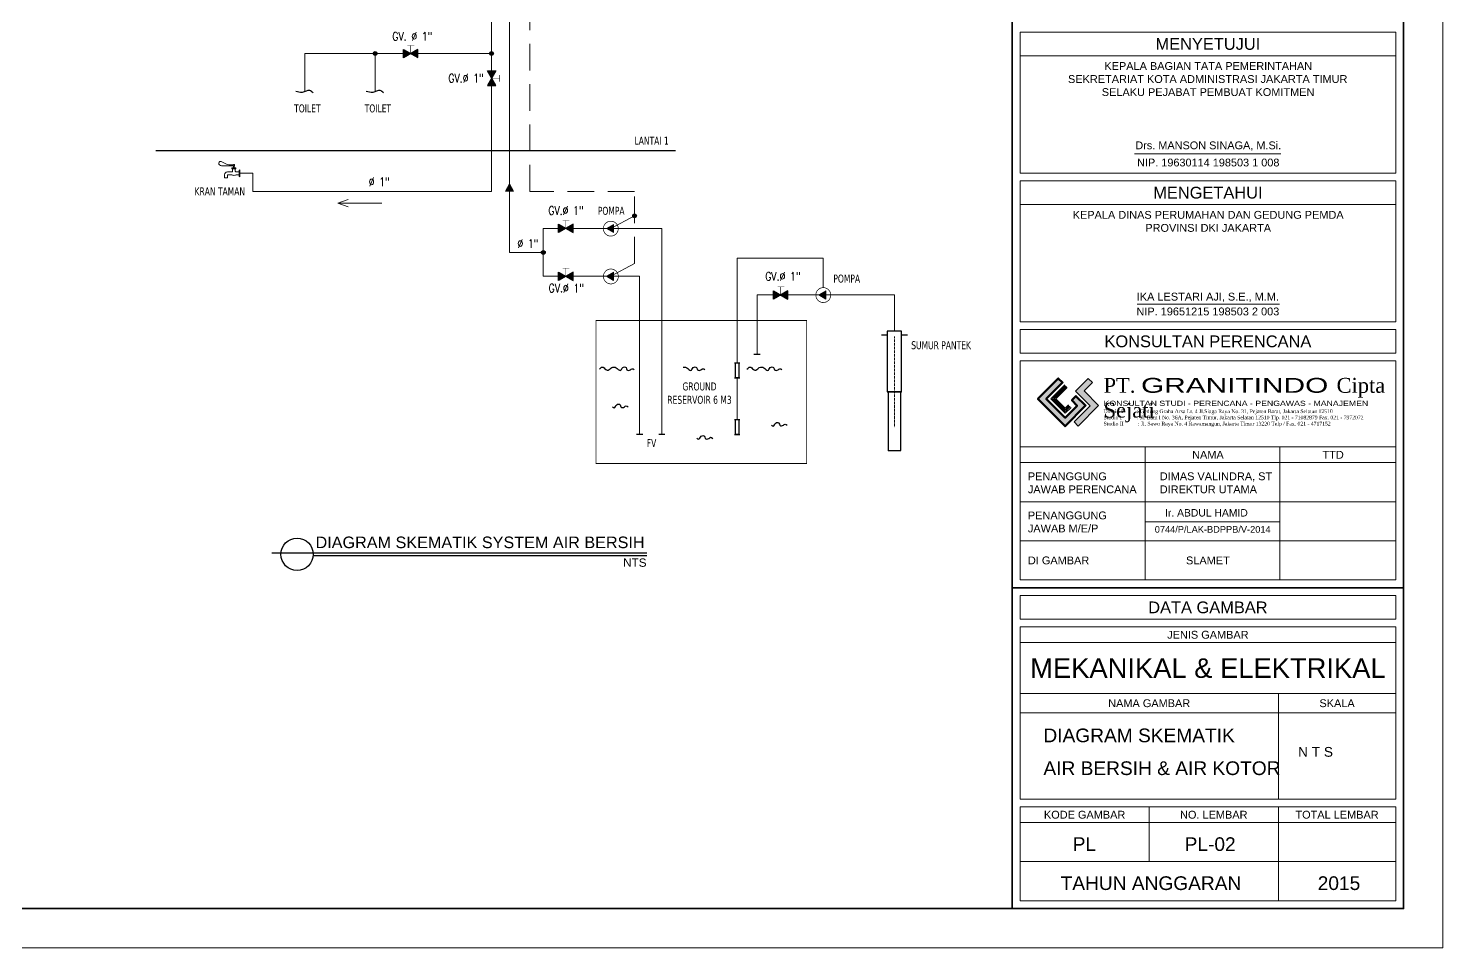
# Model space of a CAD drawing. Header units: millimetres. Extents: x -11 to 37583, y -101 to 28664.
# Drawn here: x 30355 to 37583, y 17664 to 22364 of the extents above; entities that cross this region are included whole.
import ezdxf
from ezdxf.enums import TextEntityAlignment as Align

# ---------------------------------------------------------------- set-up
doc = ezdxf.new("R2010")
doc.units = ezdxf.units.MM
doc.linetypes.add('DASHDOT', pattern=[1, 0.5, -0.25, 0, -0.25])
doc.linetypes.add('HIDDEN', pattern=[0.375, 0.25, -0.125])
for name, color, linetype, lineweight in [('AIR KOTOR', 31, 'DASHDOT', 5), ('din2', 251, 'Continuous', 25), ('GRS KOP', 1, 'Continuous', 35), ('HACH', 252, 'Continuous', 0), ('kop', 7, 'Continuous', 20), ('logo', 7, 'Continuous', 50), ('Notasi', 2, 'Continuous', 20), ('SANITAIR', 4, 'Continuous', 5), ('SANITARY', 120, 'Continuous', 5)]:
    doc.layers.add(name, color=color, linetype=linetype, lineweight=lineweight)
for name, color, linetype in [('airkotor', 4, 'Continuous'), ('D1', 1, 'Continuous'), ('HCH', 8, 'Continuous'), ('HT', 8, 'Continuous')]:
    doc.layers.add(name, color=color, linetype=linetype)
doc.styles.add('BARU', font='complex.shx')
doc.styles.add('century', font='romans.shx', dxfattribs={"width": 0.6})
doc.styles.get("Standard").update_dxf_attribs({"font": 'arial.ttf'})
doc.styles.add('style2', font='verdana.ttf')
doc.styles.add('tahoma', font='tahoma.ttf')

# ---------------------------------------------------------------- blocks, each defined once
blk = doc.blocks.new('BLOCK3')
at = {"layer": 'SANITAIR'}
for p, q in [((0, 24.91512764451909), (0, -24.91512764452091)), ((5, 19.91512764452273), (5, -19.91512764452273)), ((4.999999999992724, 10.00000000038926), (26.90480997740087, 10.00000000039108)), ((39.77332834403205, 42.80886058141186), (29.50000000005821, 39.03790843056413)), ((55.49999999997817, 39.03790843056595), (29.50000000005821, 39.03790843056413)), ((55.50000000000728, 33.13175009994848), (29.49999999999272, 33.13175009994666)), ((32.50000000000728, 16.01455841166171), (32.5, 33.13175009994666)), ((47.50000000000728, 61.91284363645536), (37.50000000000728, 61.91284363645536)), ((37.50000000000728, 51.47263570901487), (37.5, 61.91284363645536)), ((47.50000000000728, 51.47263570901487), (37.50000000000728, 51.47263570901487)), ((45.50000000000728, 63.38826195427464), (39.50000000000728, 63.38826195427464)), ((39.50000000000728, 61.91284363645536), (39.50000000000728, 63.38826195427464)), ((39.77332834403205, 51.47263570901487), (39.77332834403205, 42.80886058141186)), ((45.2266716559825, 42.80886058141186), (39.77332834403205, 42.80886058141186)), ((45.2266716559825, 51.47263570901487), (45.2266716559825, 42.80886058141186)), ((45.22667165597522, 42.80886058141004), (55.49999999995634, 39.03790843056413)), ((45.50000000000728, 61.91284363645536), (45.50000000000728, 63.38826195427464)), ((47.50000000000728, 51.47263570901487), (47.50000000001455, 61.91284363645536)), ((52.50000000000728, 16.01455841020652), (52.5, 33.13175009994666)), ((58.09519002262095, 10.00000000038926), (90, 10.00000000039108)), ((4.999999999992724, -9.999999999596184), (21.31161159800104, -9.999999999596184)), ((63.68127047277085, -9.999999999596184), (88, -9.999999999594365)), ((90, -11.99999999959437), (89.99999999998545, -33.76792509697771)), ((89.99999999998545, -33.76792509697771), (109.9999999999927, -33.76792509698134)), ((110, -9.999999999608917), (109.9999999999927, -33.76792509698134))]:
    blk.add_line(p, q, dxfattribs=at)
at = {"layer": 'SANITAIR', "flags": 128}
for points in [[(47.50000000000728, 60.74835075650481, 0.1785537738372515), (130.7413365755347, 83.8314841739666, -0.4008311402607262), (149.8641238730052, 81.16483747327948, -0.3013801959678017), (151.1655226229195, 65.7730261553479, -0.2898466545089918), (125.8632907267893, 54.47041577824348)], [(125.8632907267893, 54.47041577824348, 0.01446282062775103), (47.50000000000728, 54.15897721267538, 0.01446282062775103)], [(21.31161159797921, -9.999999999594365, -0.09944149949946268), (31.43306000577286, -12.81049836441161, 1.39255822876469)], [(31.43306000577286, -12.81049836441161, 0.1924364193002615), (53.55982206499903, -12.77350989176193, 3.969280517433124)], [(63.68127047279268, -9.999999999594365, 0.09621042307482079), (53.55982206499903, -12.77350989176193, -1.39255822876469)]]:
    blk.add_lwpolyline(points, format="xyb", dxfattribs=at)
at = {"layer": 'SANITAIR'}
for centre, radius, start, end in [((0, 19.91512764452273), 5, 0, 90), ((26.41949556084001, 16.06128597092538), 6.0806839828691, 265.422213328533, 359.5597011311135), ((31.75749973001075, 36.0848292652463), 3.717120066325873, 127.3963292054337, 232.6036707946296), ((58.58050443915999, 16.06128597092538), 6.0806839828691, 180.4402988688864, 274.5777866718825), ((53.2425002700038, 36.0848292652463), 3.717120066325873, 307.3963292049759, 52.60367079502406), ((90, -9.999999999608917), 20, 0, 90), ((0, -19.91512764452273), 5, 270, 0), ((88, -11.99999999959437), 2, 0, 90)]:
    blk.add_arc(centre, radius, start, end, dxfattribs=at)
blk = doc.blocks.new('logo granitindo baru')
at = {"layer": 'logo'}
for points in [[(1.030381588006776, 1.462997724602062), (0.9155252396629976, 1.573564106070094), (0.3659184360680001, 1.023549874203852), (1.099611732583412, 0.2889220417924179), (1.651932779372032, 0.8428354940394769), (1.39186990879216, 1.098320313689655), (1.280774937379874, 0.9869365215729928), (1.423200875679527, 0.8395897640834136), (1.101740840880666, 0.5185876007914914), (0.5939559096837002, 1.025484059829772)], [(1.720818811175263, 1.576358416523263), (1.381411457745685, 1.236133412546664), (1.771071207886962, 0.8419709882708588), (1.340887286638917, 0.4071450310444646), (1.453508095134111, 0.2940691003139264), (2.001315107787832, 0.843761880605328), (1.609233204629504, 1.237186846412968), (1.83492154777241, 1.464239721487573)]]:
    blk.add_hatch(color=8, dxfattribs=at).paths.add_polyline_path(points)
at = {"layer": 'Defpoints'}
blk.add_point((9.70000000000016, 0), dxfattribs=at)
at = {"layer": 'logo'}
blk.add_lwpolyline([(1.030381588006776, 1.462997724602062), (0.9155252396629976, 1.573564106070094), (0.3659184360680001, 1.023549874203852), (1.099611732583412, 0.2889220417924179), (1.651932779372032, 0.8428354940394769), (1.39186990879216, 1.098320313689655), (1.280774937379874, 0.9869365215729928), (1.423200875679527, 0.8395897640834136), (1.101740840880666, 0.5185876007914914), (0.5939559096837002, 1.025484059829772), (1.030381588006776, 1.462997724602062), (0.9155252396629976, 1.573564106070094)], dxfattribs=at)
at = {"layer": 'logo', "lineweight": 0}
blk.add_lwpolyline([(1.720818811175263, 1.576358416523263), (1.381411457745685, 1.236133412546664), (1.771071207886962, 0.8419709882708588), (1.340887286638917, 0.4071450310444646), (1.453508095134111, 0.2940691003139264), (2.001315107787832, 0.843761880605328), (1.609233204629504, 1.237186846412968), (1.83492154777241, 1.464239721487573), (1.720818811175263, 1.576358416523263)], dxfattribs=at)
at = {"layer": 'logo', "lineweight": 13}
for points in [[(1.088671237291123, 1.402504590583582), (0.7130972018277362, 1.025945153911621), (1.101211069481906, 0.637807984367825), (1.257832017639998, 0.7939270293833687)], [(1.111517910105476, 1.379717704184841), (0.758700243431008, 1.025974342647771), (1.101248342746885, 0.6834056771561521), (1.235051865499827, 0.81678041685457)], [(1.133879378245524, 1.357414752750479), (0.803334793511226, 1.026002911490103), (1.101284824423431, 0.7280349920165392), (1.212755505305722, 0.8391484570493617)], [(1.157251262970703, 1.334104028844067), (0.8499861829773181, 1.026032771233012), (1.101322954546845, 0.7746809097061629), (1.18945167046877, 0.8625272107915549)]]:
    blk.add_lwpolyline(points, dxfattribs=at)
at = {"layer": 'logo', "insert": (2.134037877237915, 1.588788059957182), "char_height": 0.4, "width": 7.664521166403687, "attachment_point": 1}
blk.add_mtext('{\\fTimes New Roman|b0|i0|c0|p18;PT. \\fCityBlueprint|b0|i0|c2|p2;\\W1.5;GRANITINDO \\fTimes New Roman|b0|i0|c0|p18;\\W1;Cipta Sejati}', dxfattribs=at)
at = {"layer": 'logo', "insert": (2.134037877237915, 0.9749142078999), "char_height": 0.1, "attachment_point": 1}
blk.add_mtext_dynamic_manual_height_columns('{\\f@Arial Unicode MS|b0|i0|c0|p34;\\H1.4x;\\W1.2;KONSULTAN STUDI - PERENCANA - PENGAWAS - MANAJEMEN\\fTimes New Roman|b0|i0|c0|p18;\\P\\pt0.9;\\H0.71429x;\\W1;Domisili ^I: Gedung Graha Arsa Lt. 4 Jl.Siaga Raya No. 31, Pejaten Barat, Jakarta Selatan 12510\\PStudio I ^I: Jl. Batu I No. 36A, Pejaten Timur, Jakarta Selatan 12510 Tlp. 021 - 71082879 Fax. 021 - 7972072\\PStudio II          : Jl. Sawo Raya No. 4 Rawamangun, Jakarta Timur 13220 Telp / Fax. 021 - 4717152}', width=9.569367207892467, gutter_width=0, heights=[1.670195026016046], dxfattribs=at)
blk = doc.blocks.new('kop')
at = {"layer": 'GRS KOP'}
for p, q in [((73, 1), (73, 54)), ((83, 1), (83, 54)), ((73, 9.199999999989814), (83.00000000001455, 9.199999999989814))]:
    blk.add_line(p, q, dxfattribs=at)
blk.add_lwpolyline([(1, 54), (83, 54), (83, 1), (1, 1)], close=True, dxfattribs=at)
at = {"layer": 'kop', "color": 7}
for p in [(84, 55.00000000000017), (84, 55.00000000000017), (0, 0)]:
    blk.add_line(p, (84, 0), dxfattribs=at)
at = {"layer": 'kop'}
for p, q in [((73.19999999999709, 19.79999999997381), (73.19999999999709, 23.39999999996508)), ((82.80000000000291, 23.39999999997235), (73.19999999999709, 23.39999999997235)), ((82.80000000000291, 19.79999999997381), (82.80000000000291, 23.39999999996508)), ((82.80000000000291, 22.79999999997381), (73.19999999999709, 22.79999999997381)), ((76.1268882374755, 20.29585981986747), (79.86287166716244, 20.29585981986747)), ((82.80000000000291, 19.79999999997381), (73.19999999999709, 19.79999999997381)), ((73.19999999999709, 15.99999999997817), (73.19999999999709, 19.59999999997672)), ((82.80000000000291, 19.59999999997672), (73.19999999999709, 19.59999999997672)), ((82.80000000000291, 15.99999999997817), (82.80000000000291, 19.59999999997672)), ((82.80000000000291, 18.99999999997817), (73.19999999999709, 18.99999999997817)), ((82.80000000000291, 15.99999999997817), (73.19999999999709, 15.99999999997817)), ((73.19999999999709, 9.39999999999418), (73.19999999999709, 14.99999999999272)), ((82.80000000000291, 14.99999999998545), (73.19999999998254, 14.99999999998545)), ((82.80000000000291, 9.399999999986903), (82.80000000000291, 14.99999999998545)), ((82.80000000000291, 12.79999999998836), (73.19999999998254, 12.79999999998836)), ((76.40000000000873, 9.39999999999418), (76.40000000000873, 12.79999999999563)), ((79.84194579300492, 9.39999999999418), (79.84194579300492, 12.79999999999563)), ((82.80000000000291, 12.3999999999869), (73.19999999998254, 12.3999999999869)), ((73.19999999998254, 12.3999999999869), (73.19999999998254, 11.3999999999869)), ((82.80000000000291, 11.3999999999869), (73.19999999998254, 11.3999999999869)), ((82.80000000000291, 10.3999999999869), (73.19999999998254, 10.3999999999869)), ((82.80000000000291, 9.399999999986903), (73.19999999998254, 9.399999999986903)), ((73.19999999999709, 7.799999999995634), (82.80000000000291, 7.799999999995634)), ((73.19999999999709, 6.499999999992724), (82.80000000000291, 6.499999999992724)), ((79.80000000000291, 3.799999999995634), (79.80000000000291, 6.499999999992724)), ((73.19999999999709, 5.999999999992724), (82.80000000000291, 5.999999999992724)), ((76.50000000001455, 2.200000000004366), (76.5, 3.599999999998545)), ((79.80000000000291, 1.19999999999709), (79.80000000000291, 3.599999999998545)), ((73.19999999999709, 3.19999999999709), (82.80000000000291, 3.19999999999709)), ((73.19999999999709, 2.19999999999709), (82.80000000000291, 2.19999999999709))]:
    blk.add_line(p, q, dxfattribs=at)
for points in [[(76.18894213524868, 16.44885354873986), (79.8261397547708, 16.44885354873986)], [(76.40000000000873, 10.88240565465054), (79.84194579300492, 10.88240565465054)]]:
    blk.add_lwpolyline(points, dxfattribs=at)
for points in [[(73.19999999998254, 15.19999999998254), (82.80000000000291, 15.19999999998254), (82.80000000000291, 15.79999999998108), (73.19999999998254, 15.79999999998108)], [(73.19999999998254, 8.39999999999418), (82.80000000000291, 8.39999999999418), (82.80000000000291, 8.999999999992724), (73.19999999998254, 8.999999999992724)], [(73.19999999998254, 3.799999999995634), (82.80000000000291, 3.799999999995634), (82.80000000000291, 8.19999999999709), (73.19999999998254, 8.19999999999709)], [(73.19999999999709, 1.19999999999709), (82.80000000000291, 1.19999999999709), (82.80000000000291, 3.599999999998545), (73.19999999999709, 3.599999999998545)]]:
    blk.add_lwpolyline(points, close=True, dxfattribs=at)
at = {"xscale": 0.9500000000000455, "yscale": 0.9500000000000455, "zscale": 0.9500000000000455}
blk.add_blockref('logo granitindo baru', (73.30696897199121, 13.0555891076043), dxfattribs=at)
at = {"layer": 'kop'}
for s, height, p in [('MENYETUJUI', 0.2999999999999999, (77.99999999998545, 23.09999999997672)), ('Drs. MANSON SINAGA, M.Si.', 0.1992605860507246, (78.00878803544038, 20.49619343984523)), ('NIP. 19630114 198503 1 008', 0.1992605860507246, (78.00878803544038, 20.070651471171)), ('MENGETAHUI', 0.2999999999999999, (77.99999999998545, 19.29999999998108)), ('IKA LESTARI AJI, S.E., M.M.', 0.2, (77.99895950416249, 16.62512434953533)), ('NIP. 19651215 198503 2 003', 0.2, (77.99895950416249, 16.26384787819552)), ('KONSULTAN PERENCANA', 0.2999999999999999, (77.99999999998545, 15.49999999998545)), ('NAMA', 0.2, (78.00000000001455, 12.59999999999127)), ('TTD', 0.2, (81.20000000001164, 12.59999999999127)), ('DATA GAMBAR', 0.2999999999999999, (77.99999999998545, 8.69999999999709)), ('JENIS GAMBAR', 0.2, (78, 8)), ('MEKANIKAL & ELEKTRIKAL', 0.5, (77.99999999999272, 7.145559981128827)), ('NAMA GAMBAR', 0.2, (76.5, 6.249999999992724)), ('SKALA', 0.2, (81.30000000000291, 6.249999999992724)), ('KODE GAMBAR', 0.2, (74.84999999999127, 3.399999999994179)), ('NO. LEMBAR', 0.2, (78.15000000000873, 3.399999999994179)), ('TOTAL LEMBAR', 0.2, (81.30000000000291, 3.399999999994179)), ('PL', 0.3499740475000009, (74.84430692684714, 2.649622621310236)), ('TAHUN ANGGARAN', 0.3499999999999999, (76.54513778905132, 1.650208966545328)), ('2015', 0.3499999999999999, (81.3493703839263, 1.650208966545328))]:
    blk.add_text(s, height=height, dxfattribs=at).set_placement(p, align=Align.MIDDLE)
blk.add_text('0744/P/LAK-BDPPB/V-2014', height=0.1687705082426385, dxfattribs=at).set_placement((78.12239805048091, 10.60890849618985), align=Align.CENTER)
at = {"layer": 'kop', "char_height": 0.2, "attachment_point": 1, "style": 'BARU'}
for s, width, insert in [('\\pi1.5072;{\\fArial|b0|i0|c0|p34;KEPALA BAGIAN TATA PEMERINTAHAN\\P\\pi0.57794;SEKRETARIAT KOTA ADMINISTRASI JAKARTA TIMUR\\P\\pi1.4412;SELAKU PEJABAT PEMBUAT KOMITMEN}', 8.280847095868978, (73.84711399551787, 22.63798206521156)), ('\\pi0.5226;{\\fArial|b0|i0|c0|p34;KEPALA DINAS PERUMAHAN DAN GEDUNG PEMDA\\P\\pi2.3784;PROVINSI DKI JAKARTA}', 7.949430232127042, (74.02242170320613, 18.83321438969554))]:
    blk.add_mtext_dynamic_manual_height_columns(s, width=width, gutter_width=1.5, heights=[0], dxfattribs=dict(at, insert=insert))
at = {"layer": 'kop', "attachment_point": 1}
for s, insert, char_height, width in [('PENANGGUNG\\PJAWAB PERENCANA', (73.39999999997963, 12.1499999999869), 0.2, 8.330623943096043), ('DIMAS VALINDRA, ST\\PDIREKTUR UTAMA', (76.7704178107345, 12.14999999999418), 0.2, 8.164992761434178), ('\\pi0.69141;Ir. ABDUL HAMID', (76.21273195880029, 11.21129448836116), 0.189299665497896, 3.459945572312254), ('PENANGGUNG\\PJAWAB M/E/P', (73.39999999997963, 11.1499999999869), 0.2, 8.792105926903105), ('DI GAMBAR', (73.39999999997963, 9.999999999992724), 0.2, 7.597682718086162)]:
    blk.add_mtext(s, dxfattribs=dict(at, insert=insert, char_height=char_height, width=width))
at = {"layer": 'kop', "style": 'BARU', "flags": 4}
for p, height in [((73.79999999999714, 5.399999999992659), 0.3500000000000013), ((80.30348371280252, 5.381560126415408), 0.2500000000000009), ((73.79999999999714, 4.899999999992659), 0.3500000000000013), ((80.30348371280252, 4.881560126415408), 0.2500000000000009), ((73.79999999999714, 4.399999999992659), 0.3500000000000013), ((80.30348371280252, 4.381560126415408), 0.2500000000000009)]:
    blk.add_attdef('-', p, '', height=height, dxfattribs=at)
at = {"layer": 'kop', "flags": 4}
for tag, p in [('AR-00', (78.05695564226218, 2.647698724276623)), ('00', (81.23754618094216, 2.647099872606105))]:
    blk.add_attdef(tag, text='', height=0.3499740475000009, dxfattribs=at).set_placement(p, align=Align.MIDDLE)

msp = doc.modelspace()

# ---------------------------------------------------------------- hatches: boundary and pattern name
at = {"layer": 'airkotor'}
h = msp.add_hatch(dxfattribs=at)
h.set_pattern_fill('ANSI31', color=256, scale=0.0395136, angle=-180, style=0)
h.set_pattern_definition([(225, (32835.19034114688, 21568.78229302888), (0.003492541813636593, -0.003492541813636597), [])])
h.paths.add_polyline_path([(32792.65700957559, 21531.94734738055), (32835.19034114688, 21531.94734738055), (32813.92367536128, 21568.78229302888)])
h = msp.add_hatch(dxfattribs=at)
h.set_pattern_fill('ANSI31', color=256, scale=0.0395136, angle=-90.00000000000001, style=0)
h.set_pattern_definition([(315, (33308.95046438415, 21361.97223118772), (0.003492541813636596, 0.003492541813636595), [])])
h.paths.add_polyline_path([(33345.78541003248, 21319.43889961643), (33345.78541003248, 21361.97223118772), (33308.95046438415, 21340.70556540211)])
h = msp.add_hatch(dxfattribs=at)
h.set_pattern_fill('ANSI31', color=256, scale=0.0395136, angle=-90.00000000000001, style=0)
h.set_pattern_definition([(315, (33309.27693092911, 21117.54765565236), (0.003492541813636596, 0.003492541813636595), [])])
h.paths.add_polyline_path([(33346.11187657743, 21075.01432408107), (33346.11187657743, 21117.54765565236), (33309.27693092911, 21096.28098986675)])
h = msp.add_hatch(dxfattribs=at)
h.set_pattern_fill('ANSI31', color=256, scale=0.0395136, angle=-90.00000000000001, style=0)
h.set_pattern_definition([(315, (34394.53081227236, 21022.3559353796), (0.003492541813636596, 0.003492541813636595), [])])
h.paths.add_polyline_path([(34431.36575792068, 20979.82260380831), (34431.36575792068, 21022.3559353796), (34394.53081227236, 21001.08926959399)])
at = {"layer": 'din2'}
for points in [[(32137.19028088694, 22235.31571672579, 1), (32118.23434070647, 22235.31571672579, 1)], [(32731.88272440466, 22235.31571672579, 1), (32712.92678422415, 22235.31571672579, 1)], [(33462.74520937524, 21405.27804202582, 1), (33443.78926919476, 21405.27804202582, 1)], [(32996.26160602409, 21218.58690186855, 1), (32977.30566584361, 21218.58690186855, 1)]]:
    msp.add_hatch(color=256, dxfattribs=at).paths.add_polyline_path(points)
at = {"layer": 'HCH', "linetype": 'ByBlock'}
h = msp.add_hatch(color=4, dxfattribs=at)
h.paths.add_polyline_path([(32271.49063666529, 22235.12846825757), (32271.49063666529, 22213.94955071342), (32308.4421400747, 22235.12846825757)])
h.paths.add_polyline_path([(32308.4421400747, 22235.12846825758), (32308.60799769804, 22235.22353028768), (32308.60799769804, 22235.31116691268), (32271.49063666529, 22256.60023651414), (32271.49063666529, 22235.12846825757)])
h.paths.add_polyline_path([(32345.70949358878, 22235.12846825757), (32345.70949358882, 22256.48841668561), (32308.68442173987, 22235.26733306513), (32308.926531672, 22235.12846825757)])
h.paths.add_polyline_path([(32308.926531672, 22235.12846825757), (32345.70949358878, 22214.03119693744), (32345.70949358878, 22235.12846825757)])
h = msp.add_hatch(color=4, dxfattribs=at)
h.paths.add_polyline_path([(32722.26588950685, 22146.71125250496), (32701.08697196271, 22146.71125250496), (32722.26588950685, 22109.75974909555)])
h.paths.add_polyline_path([(32722.2658895069, 22109.75974909555), (32722.36095153698, 22109.59389147219), (32722.44858816196, 22109.59389147219), (32743.73765776345, 22146.71125250496), (32722.26588950685, 22146.71125250496)])
h.paths.add_polyline_path([(32722.26588950685, 22072.49239558146), (32743.62583793492, 22072.49239558142), (32722.40475431443, 22109.51746743037), (32722.26588950685, 22109.27535749825)])
h.paths.add_polyline_path([(32722.26588950685, 22109.27535749825), (32701.16861818673, 22072.49239558146), (32722.26588950685, 22072.49239558146)])
h = msp.add_hatch(color=4, dxfattribs=at)
h.paths.add_polyline_path([(33064.46121010614, 21340.70556540211), (33064.46121010614, 21319.52664785797), (33101.41271351555, 21340.70556540211)])
h.paths.add_polyline_path([(33101.41271351555, 21340.70556540213), (33101.57857113891, 21340.80062743223), (33101.57857113891, 21340.88826405723), (33064.46121010614, 21362.17733365868), (33064.46121010614, 21340.70556540211)])
h.paths.add_polyline_path([(33138.68006702964, 21340.70556540211), (33138.68006702969, 21362.06551383015), (33101.65499518073, 21340.84443020968), (33101.89710511285, 21340.70556540211)])
h.paths.add_polyline_path([(33101.89710511285, 21340.70556540211), (33138.68006702964, 21319.60829408199), (33138.68006702964, 21340.70556540211)])
h = msp.add_hatch(color=4, dxfattribs=at)
h.paths.add_polyline_path([(33064.46121010614, 21096.46823833498), (33064.46121010614, 21075.28932079083), (33101.41271351555, 21096.46823833498)])
h.paths.add_polyline_path([(33101.41271351555, 21096.468238335), (33101.57857113891, 21096.5633003651), (33101.57857113891, 21096.65093699009), (33064.46121010614, 21117.94000659155), (33064.46121010614, 21096.46823833498)])
h.paths.add_polyline_path([(33138.68006702964, 21096.46823833498), (33138.68006702969, 21117.82818676302), (33101.65499518073, 21096.60710314256), (33101.89710511285, 21096.46823833498)])
h.paths.add_polyline_path([(33101.89710511285, 21096.46823833498), (33138.68006702964, 21075.37096701486), (33138.68006702964, 21096.46823833498)])
h = msp.add_hatch(color=4, dxfattribs=at)
h.paths.add_polyline_path([(34162.87105278626, 21001.08926959399), (34162.87105278626, 20979.91035204985), (34199.82255619563, 21001.08926959399)])
h.paths.add_polyline_path([(34199.82255619563, 21001.08926959401), (34199.98841381902, 21001.18433162411), (34199.98841381902, 21001.27196824911), (34162.87105278626, 21022.56103785057), (34162.87105278626, 21001.08926959399)])
h.paths.add_polyline_path([(34237.08990970974, 21001.08926959399), (34237.08990970974, 21022.44921802203), (34200.0648378608, 21001.22813440156), (34200.30694779297, 21001.08926959399)])
h.paths.add_polyline_path([(34200.30694779297, 21001.08926959399), (34237.08990970974, 20979.99199827387), (34237.08990970974, 21001.08926959399)])

# ---------------------------------------------------------------- linework, layer by layer
at = {"layer": 'AIR KOTOR', "linetype": 'Continuous', "ltscale": 2}
for p, q in [((32813.92367536131, 26858.56201070237), (32813.92367536128, 21218.58690186855)), ((32722.40475431443, 25351.22729427272), (32722.40475431443, 21529.33871804731)), ((31767.25434820451, 22235.31571672579), (32722.40475431443, 22235.31571672579)), ((31767.25434820451, 22235.31571672579), (31767.25434820451, 22040.13218061853)), ((32127.71231079672, 22235.31571672579), (32127.71231079672, 22040.13218061853)), ((31502.70390872025, 21622.91920358194), (31435.59744275613, 21622.91920358194)), ((31502.70390872025, 21529.33871804731), (31502.70390872025, 21622.91920358194)), ((32722.40475431443, 21529.33871804731), (31502.70390872025, 21529.33871804731)), ((32986.78363593387, 21096.46823833498), (32986.78363593387, 21340.70556540211)), ((32986.78363593387, 21340.70556540211), (33592.5954269732, 21340.70556540211)), ((33592.5954269732, 21340.70556540211), (33592.5954269732, 20288.55629199505)), ((32813.92367536128, 21218.58690186855), (32986.78363593387, 21218.58690186855)), ((33977.36844535969, 20654.04784476828), (33977.36844535969, 21189.47391010624)), ((33977.36844535969, 21189.47391010624), (34417.20972984175, 21189.47391010624)), ((34417.20972984175, 21038.36588250962), (34417.20972984175, 21189.47391010624)), ((32986.78363593387, 21096.46823833498), (33478.83272457424, 21096.46823833498)), ((33478.83272457424, 21096.46823833498), (33478.83272457424, 20288.55629199505)), ((34078.98850708413, 20697.64596545433), (34078.98850708413, 21001.08926959399)), ((34078.98850708413, 21001.08926959399), (34781.01823386717, 21001.08926959399)), ((34781.01823386717, 21001.08926959399), (34781.01823386717, 20815.05522740032)), ((33977.36844535969, 20364.50487951305), (33977.36844535969, 20577.24479252436))]:
    msp.add_line(p, q, dxfattribs=at)
at = {"layer": 'AIR KOTOR', "linetype": 'HIDDEN', "ltscale": 550}
for p, q in [((33453.26723928498, 21529.33871804731), (32917.72822834783, 21529.33871804731)), ((33453.26723928498, 21161.04071495868), (33453.26723928498, 21529.33871804731)), ((33331.95584849846, 21340.70556540211), (33453.26723928498, 21405.27804202582)), ((33331.95584849846, 21096.46823833498), (33453.26723928498, 21161.04071495868))]:
    msp.add_line(p, q, dxfattribs=at)
at = {"layer": 'AIR KOTOR', "linetype": 'HIDDEN', "ltscale": 5}
msp.add_line((34781.01823386717, 20788.54433839093), (34781.01823386717, 20325.28565609166), dxfattribs=at)
at = {"layer": 'AIR KOTOR', "linetype": 'HIDDEN', "ltscale": 550}
msp.add_lwpolyline([(32917.72822834783, 21529.33871804731), (32917.72822834786, 26725.37039570964)], dxfattribs=at)
at = {"layer": 'airkotor'}
for p, q in [((34714.46074358419, 20796.66214273969), (34744.14039823061, 20796.66214273969)), ((34817.89606950372, 20796.66214273969), (34847.17173732027, 20796.66214273969)), ((34063.35133338266, 20697.64596545433), (34094.62568078555, 20697.64596545433)), ((33964.23019593061, 20654.04784476828), (33990.50669478878, 20654.04784476828)), ((33964.23019593061, 20577.24479252436), (33990.50669478878, 20577.24479252436)), ((33964.23019593061, 20364.50487951305), (33990.50669478878, 20364.50487951305)), ((33463.19555087278, 20288.55629199505), (33494.46989827565, 20288.55629199505)), ((33576.95825327172, 20288.55629199505), (33608.23260067467, 20288.55629199505)), ((33964.23019593061, 20287.76264032852), (33990.50669478878, 20287.76264032852))]:
    msp.add_line(p, q, dxfattribs=at)
at = {"layer": 'airkotor', "const_width": 2.4696}
for points in [[(32308.60799769804, 22235.12846825757), (32308.60799769804, 22276.28818559695), (32327.32638472118, 22276.28818559695), (32292.55289723058, 22276.28818559695)], [(32722.26588950685, 22109.59389147219), (32763.42560684626, 22109.59389147219), (32763.42560684626, 22090.87550444906), (32763.42560684626, 22125.64899193966)], [(33101.57857113891, 21340.70556540211), (33101.57857113891, 21381.8652827415), (33120.29695816204, 21381.8652827415), (33085.52347067145, 21381.8652827415)], [(33101.57857113891, 21096.46823833498), (33101.57857113891, 21137.62795567436), (33120.29695816204, 21137.62795567436), (33085.52347067145, 21137.62795567436)], [(34199.98841381902, 21001.08926959399), (34199.98841381902, 21042.24898693338), (34218.70680084216, 21042.24898693338), (34183.93331335151, 21042.24898693338)]]:
    msp.add_lwpolyline(points, dxfattribs=at)
at = {"layer": 'airkotor'}
for points in [[(34744.14039823061, 20505.62014262547), (34817.89606950372, 20505.62014262547), (34817.89606950372, 20815.05522740032), (34744.14039823061, 20815.05522740032)], [(33969.44955242537, 20654.04784476828), (33985.28733829403, 20654.04784476828), (33985.28733829403, 20577.24479252436), (33969.44955242537, 20577.24479252436)], [(34748.88682437601, 20205.67791014145), (34813.14964335831, 20205.67791014145), (34813.14964335831, 20505.62014262547), (34748.88682437601, 20505.62014262547)], [(33969.44955242537, 20364.50487951305), (33985.28733829403, 20364.50487951305), (33985.28733829403, 20287.70182726914), (33969.44955242537, 20287.70182726914)]]:
    msp.add_lwpolyline(points, close=True, dxfattribs=at)
for points in [[(31810.29048319303, 22034.74129761634), (31792.95835230996, 22045.39643669951), (31754.73878697531, 22036.51714376709), (31721.40776924467, 22041.8447236718)], [(32170.7484457852, 22034.74129761634), (32153.41631490215, 22045.39643669951), (32115.19674956749, 22036.51714376709), (32081.86573183685, 22041.8447236718)]]:
    msp.add_spline(points, degree=3, dxfattribs=at)
at = {"layer": 'D1', "color": 7, "const_width": 6.649369142427648}
msp.add_lwpolyline([(31810.37206067202, 19667.9474714987), (33516.17421534413, 19667.9474714987)], dxfattribs=at)
at = {"layer": 'D1', "color": 7}
msp.add_circle((31728.19648284536, 19675.14856640225), 82.49049253679038, dxfattribs=at)
at = {"layer": 'din2', "color": 6}
msp.add_line((31005.66556897706, 21738.71462627671), (33662.73050566197, 21738.71462627671), dxfattribs=at)
at = {"layer": 'din2', "color": 6, "const_width": 3.528}
msp.add_lwpolyline([(31005.66556897706, 21738.71462627671), (33662.73050566197, 21738.71462627671)], dxfattribs=at)
at = {"layer": 'din2', "color": 4, "const_width": 3.528}
for points in [[(33294.31323167956, 21347.4328983665, -334.4654613272855), (33294.22601206348, 21346.98609475453, 1.172817731767815)], [(33294.63969822451, 21103.00832283115, -334.4654613272855), (33294.55247860844, 21102.56151921917, 1.172817731767815)], [(34380.16517368249, 21007.79841652756, -334.4654613272855), (34380.07795406645, 21007.35161291558, 1.172817731767815)]]:
    msp.add_lwpolyline(points, format="xyb", dxfattribs=at)
at = {"layer": 'din2', "color": 0, "const_width": 3.528}
msp.add_lwpolyline([(33256.29568828083, 20870.31975520334), (34332.48702190933, 20870.31975520334), (34332.48702190933, 20139.33142036785), (33256.29568828083, 20139.33142036785)], close=True, dxfattribs=at)
msp.add_lwpolyline([(33256.29568828083, 20870.31975520334), (34332.48702190933, 20870.31975520334), (34332.48702190933, 20139.33142036785), (33256.29568828083, 20139.33142036785), (33256.29568828083, 20870.31975520334)], dxfattribs=at)
at = {"layer": 'din2', "const_width": 3.528}
for points in [[(34714.46074358419, 20796.66214273969), (34744.14039823061, 20796.66214273969)], [(34744.14039823061, 20815.05522740032), (34817.89606950372, 20815.05522740032), (34817.89606950372, 20505.62014262547), (34813.14964335831, 20505.62014262547), (34813.14964335831, 20205.67791014145), (34748.88682437601, 20205.67791014145), (34748.88682437601, 20505.62014262547), (34744.14039823061, 20505.62014262547), (34744.14039823061, 20815.05522740032)], [(34817.89606950372, 20796.66214273969), (34847.17173732027, 20796.66214273969)], [(34063.35133338266, 20697.64596545433), (34094.62568078555, 20697.64596545433)], [(33964.23019593061, 20654.04784476828), (33990.50669478878, 20654.04784476828)], [(33969.44955242537, 20654.04784476828), (33969.44955242537, 20577.24479252436)], [(33985.28733829403, 20654.04784476828), (33985.28733829403, 20577.24479252436)], [(33964.23019593061, 20577.24479252436), (33990.50669478878, 20577.24479252436)], [(34748.88682437601, 20505.62014262547), (34813.14964335831, 20505.62014262547)], [(33964.23019593061, 20364.50487951305), (33990.50669478878, 20364.50487951305)], [(33969.44955242537, 20364.50487951305), (33969.44955242537, 20287.76264032852)], [(33985.28733829403, 20364.50487951305), (33985.28733829403, 20287.76264032852)], [(33463.19555087278, 20288.55629199505), (33494.46989827565, 20288.55629199505)], [(33576.95825327172, 20288.55629199505), (33608.23260067467, 20288.55629199505)], [(33964.23019593061, 20287.76264032852), (33990.50669478878, 20287.76264032852)]]:
    msp.add_lwpolyline(points, dxfattribs=at)
at = {"layer": 'din2'}
for centre in [(32127.71231079672, 22235.31571672579), (32722.40475431443, 22235.31571672579), (33453.26723928498, 21405.27804202582), (32986.78363593387, 21218.58690186855)]:
    msp.add_circle(centre, 9.477970090241683, dxfattribs=at)
at = {"layer": 'din2', "color": 0}
for points in [[(33273.09722514634, 20621.15985487354), (33288.5548575428, 20632.38966762388), (33306.82289599878, 20619.75611546287), (33319.47004252186, 20616.94867081987), (33336.33287794811, 20629.58222298089), (33347.57482144148, 20632.38966762388), (33370.0586286144, 20619.75611546287), (33379.89528926417, 20614.14122617687), (33392.54243578728, 20629.58222298089), (33409.40527121349, 20629.58222298089), (33413.62096011659, 20618.35237605219), (33431.8890783864, 20618.35237605219), (33440.32045619255, 20623.96729951654), (33451.56239968598, 20618.35237605219)], [(34027.43321386739, 20621.15985487354), (34042.89084626388, 20632.38966762388), (34061.1588847198, 20619.75611546287), (34073.80603124296, 20616.94867081987), (34090.66886666916, 20629.58222298089), (34101.91081016253, 20632.38966762388), (34124.39461733546, 20619.75611546287), (34134.23127798522, 20614.14122617687), (34146.87842450834, 20629.58222298089), (34163.7412599346, 20629.58222298089), (34167.95694883766, 20618.35237605219), (34186.22506710747, 20618.35237605219), (34194.65644491365, 20623.96729951654), (34205.89838840703, 20618.35237605219)]]:
    msp.add_spline(points, degree=3, dxfattribs=at)
for points, knots in [([(33700.89079865509, 20631.36130540617), (33703.30080038938, 20632.15223255093), (33714.58969961407, 20633.68606655326), (33725.67675905584, 20623.69173113284), (33744.30814081428, 20608.68487851162), (33748.42540502883, 20633.44154515874), (33772.72043811163, 20633.94385451502), (33771.63502196052, 20613.32926872635), (33791.50589769671, 20615.02281229546), (33801.15349720392, 20627.15719210808), (33808.243665031, 20621.49008715429), (33812.16928463535, 20618.35237605219)], [901.7603202810424, 901.7603202810424, 901.7603202810424, 901.7603202810424, 985.5984994955395, 1278.003034376315, 1406.420036438498, 1632.716250472235, 1823.904860746696, 1959.903287890749, 2167.024810224339, 2281.87663291039, 2424.350229458896, 2424.350229458896, 2424.350229458896, 2424.350229458896]), ([(33339.82706301396, 20429.40744028525), (33343.10329132075, 20426.7040762281), (33352.98753285619, 20419.07656419176), (33357.05490164325, 20443.53321500282), (33381.34993472601, 20444.03552435909), (33380.26451857494, 20423.42093857043), (33400.13539431109, 20425.11448213954), (33409.78299381834, 20437.24886195216), (33416.87316164536, 20431.58175699837), (33420.79878124973, 20428.44404589626)], [1284.61859353765, 1284.61859353765, 1284.61859353765, 1284.61859353765, 1406.420036438498, 1632.716250472235, 1823.904860746696, 1959.903287890749, 2167.024810224339, 2281.87663291039, 2424.350229458896, 2424.350229458896, 2424.350229458896, 2424.350229458896]), ([(34152.27968223083, 20336.00235809253), (34155.55591053762, 20333.29899403538), (34165.44015207306, 20325.67148199904), (34169.50752086013, 20350.12813281011), (34193.80255394288, 20350.63044216637), (34192.71713779181, 20330.01585637771), (34212.58801352796, 20331.70939994683), (34222.23561303521, 20343.84377975945), (34229.32578086223, 20338.17667480565), (34233.2514004666, 20335.03896370355)], [1284.61859353765, 1284.61859353765, 1284.61859353765, 1284.61859353765, 1406.420036438498, 1632.716250472235, 1823.904860746696, 1959.903287890749, 2167.024810224339, 2281.87663291039, 2424.350229458896, 2424.350229458896, 2424.350229458896, 2424.350229458896]), ([(33771.52776567072, 20268.46485982318), (33774.80399397749, 20265.76149576603), (33784.68823551295, 20258.13398372969), (33788.75560430001, 20282.59063454075), (33813.05063738278, 20283.09294389703), (33811.9652212317, 20262.47835810836), (33831.83609696785, 20264.17190167748), (33841.4836964751, 20276.30628149009), (33848.57386430213, 20270.6391765363), (33852.49948390649, 20267.5014654342)], [1284.61859353765, 1284.61859353765, 1284.61859353765, 1284.61859353765, 1406.420036438498, 1632.716250472235, 1823.904860746696, 1959.903287890749, 2167.024810224339, 2281.87663291039, 2424.350229458896, 2424.350229458896, 2424.350229458896, 2424.350229458896])]:
    msp.add_open_spline(points, degree=3, knots=knots, dxfattribs=at)
at = {"layer": 'HACH'}
for q in [(31989.39175623035, 21489.2334855149), (32160.67378138676, 21470.11078621704), (31989.39175623035, 21450.98808691917)]:
    msp.add_line((31937.41680632294, 21470.11078621704), q, dxfattribs=at)
at = {"layer": 'HACH', "linetype": 'Continuous'}
for points in [[(32792.65700957559, 21531.94734738055), (32835.19034114688, 21531.94734738055), (32813.92367536128, 21568.78229302888)], [(33345.78541003248, 21319.43889961643), (33345.78541003248, 21361.97223118772), (33308.95046438415, 21340.70556540211)], [(33346.11187657743, 21075.01432408107), (33346.11187657743, 21117.54765565236), (33309.27693092911, 21096.28098986675)], [(34431.36575792068, 20979.82260380831), (34431.36575792068, 21022.3559353796), (34394.53081227236, 21001.08926959399)]]:
    msp.add_lwpolyline(points, close=True, dxfattribs=at)
at = {"layer": 'HCH', "color": 4, "linetype": 'ByBlock'}
for p, q in [((32271.49063666529, 22213.94955071346), (32271.49063666529, 22256.60023651414)), ((32271.49063666529, 22256.60023651414), (32345.70949358882, 22214.03119693744)), ((32345.70949358882, 22256.48841668562), (32271.49063666529, 22213.94955071346)), ((32345.70949358882, 22214.03119693744), (32345.70949358882, 22256.48841668562)), ((32701.08697196276, 22146.71125250496), (32743.73765776345, 22146.71125250496)), ((32743.62583793492, 22072.49239558142), (32701.08697196276, 22146.71125250496)), ((32743.73765776345, 22146.71125250496), (32701.16861818673, 22072.49239558142)), ((32701.16861818673, 22072.49239558142), (32743.62583793492, 22072.49239558142)), ((33064.46121010614, 21319.52664785801), (33064.46121010614, 21362.17733365868)), ((33064.46121010614, 21362.17733365868), (33138.68006702969, 21319.60829408199)), ((33138.68006702969, 21362.06551383017), (33064.46121010614, 21319.52664785801)), ((33138.68006702969, 21319.60829408199), (33138.68006702969, 21362.06551383017)), ((33064.46121010614, 21075.28932079087), (33064.46121010614, 21117.94000659155)), ((33064.46121010614, 21117.94000659155), (33138.68006702969, 21075.37096701486)), ((33138.68006702969, 21117.82818676304), (33064.46121010614, 21075.28932079087)), ((33138.68006702969, 21075.37096701486), (33138.68006702969, 21117.82818676304)), ((34162.87105278626, 20979.91035204989), (34162.87105278626, 21022.56103785057)), ((34162.87105278626, 21022.56103785057), (34237.08990970974, 20979.99199827387)), ((34237.08990970974, 21022.44921802205), (34162.87105278626, 20979.91035204989)), ((34237.08990970974, 20979.99199827387), (34237.08990970974, 21022.44921802205))]:
    msp.add_line(p, q, dxfattribs=at)
at = {"layer": 'HT'}
msp.add_line((31600.00311033054, 19682.34966130585), (33516.17421534413, 19682.34966130585), dxfattribs=at)
at = {"layer": 'kop', "color": 7}
msp.add_line((20783.10785158622, 17663.85288938816), (37583.10785158622, 17663.85288938816), dxfattribs=at)

# ---------------------------------------------------------------- block references
at = {"layer": 'kop'}
ref = msp.add_blockref('kop', (20783.10785158622, 17663.85288938816), dxfattribs=dict(at, xscale=200, yscale=200, zscale=200))
ref.add_attrib('-', 'DIAGRAM SKEMATIK', (35542.52220648984, 18714.35298242938), dxfattribs={"height": 70.00000000000026, "flags": 4})
ref.add_attrib('-', 'AIR BERSIH & AIR KOTOR', (35542.52220648984, 18546.65586847142), dxfattribs={"height": 70.00000000000026, "flags": 4})
ref.add_attrib('-', 'N T S', (36843.80459414693, 18640.16491467115), dxfattribs={"height": 50.00000000000019, "flags": 4})
ref.add_attrib('AR-00', 'PL-02', dxfattribs={"height": 69.99480950000019, "flags": 4}).set_placement((36394.49898003871, 18193.39263424329), align=Align.MIDDLE)
ref.add_attrib('-', 'SLAMET', dxfattribs={"height": 40.00000000000001}).set_placement((36383.10785158901, 19643.85288938676), align=Align.MIDDLE)
at = {"layer": 'SANITARY', "xscale": -0.7056000000011409, "yscale": 0.7055999999997766, "zscale": 0.7055999999999999}
msp.add_blockref('BLOCK3', (31435.59744275613, 21622.91920358194), dxfattribs=at)

# ---------------------------------------------------------------- texts
at = {"color": 0}
for s, insert, char_height, width, attachment_point, style in [('\\A1;{\\W0.8;GV. %%C 1"}', (32215.29369973907, 22344.67732671882), 43.49404200960001, 990.7791412466415, 1, 'century'), ('\\A1;{\\W0.8;GV.%%C 1"}', (32501.41029485335, 22130.54781678031), 43.49404200960001, 990.7791412466415, 1, 'century'), ('\\A1;{\\W0.8;%%C 1"}', (32094.32050656198, 21600.6485034997), 43.49404200960001, 990.7791412466415, 1, 'century'), ('\\A1;{\\W0.8;GV.%%C 1"}', (33012.2526874229, 21454.23938869145), 43.49404200960001, 990.7791412466415, 1, 'century'), ('\\A1;{\\W0.8;%%C 1"}', (32854.46690460727, 21285.17629397465), 43.49404200960001, 990.7791412466415, 1, 'century'), ('\\A1;{\\W0.8;GV.%%C 1"}', (34120.87608215101, 21117.8942843418), 43.49404200960001, 990.7791412466415, 1, 'century'), ('\\A1;{\\W0.8;GV.%%C 1"}', (33013.75239007705, 21057.5387391493), 43.49404200960001, 990.7791412466415, 1, 'century'), ('{\\fArial|b0|i0|c0|p34;DIAGRAM SKEMATIK SYSTEM AIR BERSIH}', (31822.62327763011, 19765.80651653481), 59.2002238464, 2518.978941293785, 1, 'style2'), ('{\\fArial|b0|i0|c0|p34;NTS}', (33514.25875997476, 19654.04185292839), 42.74594448703487, 474.0919665974953, 3, 'style2')]:
    msp.add_mtext(s, dxfattribs=dict(at, insert=insert, char_height=char_height, width=width, attachment_point=attachment_point, style=style))
at = {"layer": 'Notasi', "char_height": 40.896576, "attachment_point": 5, "style": 'tahoma'}
for s, insert in [('\\A1;{\\W0.8;TOILET}', (31780.92889289253, 21954.319877876)), ('\\A1;{\\W0.8;TOILET}', (32141.38685550811, 21954.31987784615)), ('\\A1;{\\W0.8;LANTAI 1}', (33540.27226486929, 21789.49603987699)), ('\\A1;{\\W0.8;KRAN TAMAN}', (31333.33829387312, 21530.64424763697)), ('\\A1;{\\W0.8;POMPA}', (33333.61215284565, 21430.79520729456)), ('\\A1;{\\W0.8;POMPA}', (34537.33350107523, 21084.17515717659)), ('\\A1;{\\W0.8;SUMUR PANTEK}', (35019.62417930411, 20743.63030331854)), ('\\A1;{\\W0.8;GROUND\\PRESERVOIR 6 M3}', (33784.92784151831, 20498.83420677847)), ('\\A1;{\\W0.8;FV}', (33539.82523949316, 20243.99655851495))]:
    msp.add_mtext(s, dxfattribs=dict(at, insert=insert))

doc.saveas('drawing.dxf')
